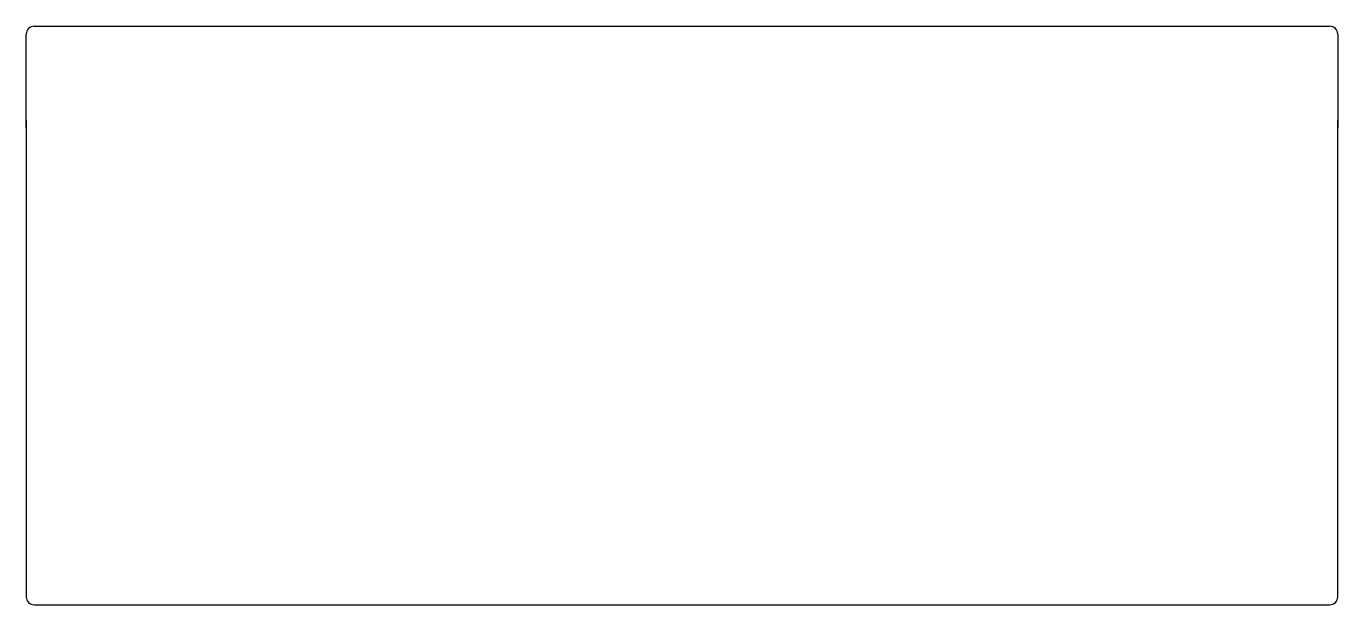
# Model space of a CAD drawing. Header units: millimetres. Extents: x -166 to 166, y -62 to 85.
import ezdxf

# ---------------------------------------------------------------- set-up
doc = ezdxf.new("R2010")
doc.units = ezdxf.units.MM
doc.layers.get('0').update_dxf_attribs({"linetype": 'CONTINUOUS'})

msp = doc.modelspace()

# ---------------------------------------------------------------- linework, layer by layer
for p, q in [((-166.30625, 59.53125), (-166.30625, 83.34375)), ((-164.30625, 85.34375), (164.30625, 85.34375)), ((166.30625, 83.34375), (166.30625, 59.53125)), ((-166.30625, 61.53125), (-166.30625, -59.53125)), ((166.30625, -59.53125), (166.30625, 61.53125)), ((-164.30625, -61.53125), (164.30625, -61.53125))]:
    msp.add_line(p, q)
for centre, start, end in [((-164.30625, 83.34375), 90, 180), ((164.30625, 83.34375), 0, 90), ((-164.30625, -59.53125), 180, 270), ((164.30625, -59.53125), 270, 360)]:
    msp.add_arc(centre, 2, start, end)

doc.saveas('drawing.dxf')
